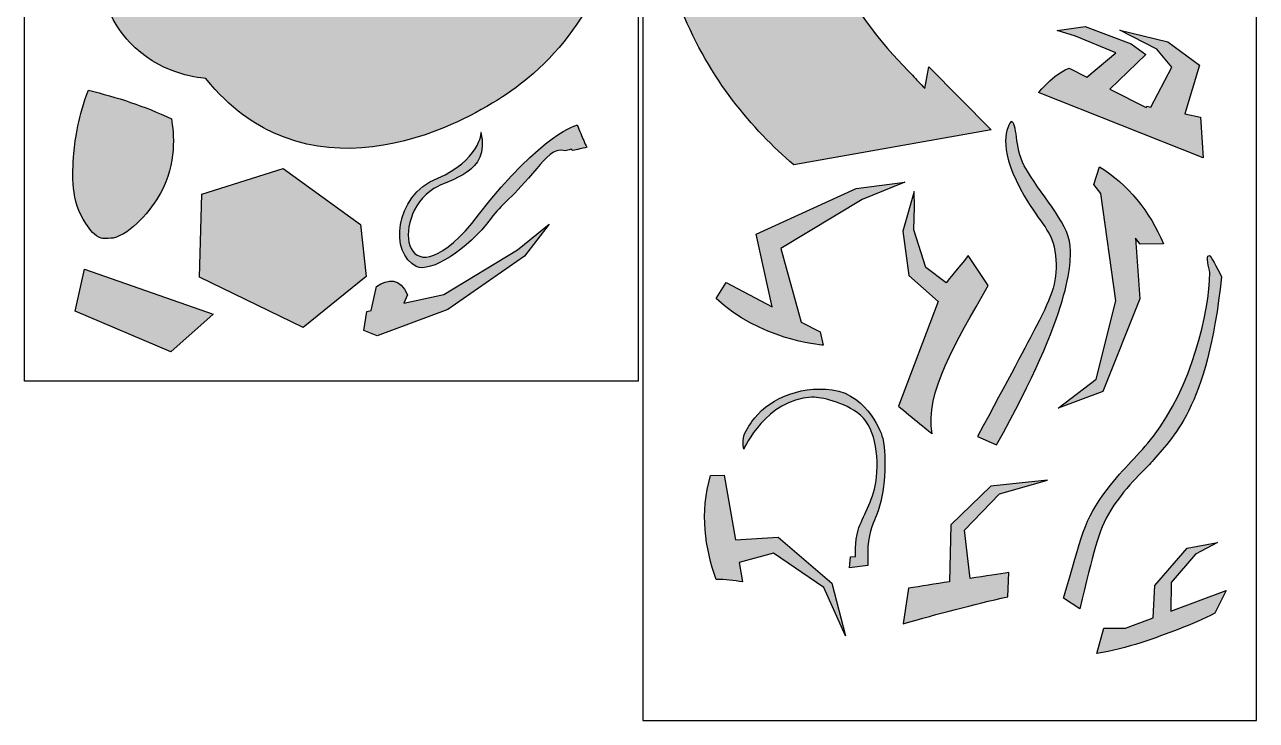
# Model space of a CAD drawing. Extents: x -33 to 44, y -91 to 85.
# Drawn here: x -32.7 to 43.6, y -2.6 to 40.5 of the extents above; entities that cross this region are included whole.
import ezdxf

# ---------------------------------------------------------------- set-up
doc = ezdxf.new("R2010")
doc.units = 0
doc.header["$MEASUREMENT"] = 0
for name, color, linetype in [('L1_BOTTOM_BODY02', 7, 'CONTINUOUS'), ('L1_BOTTOM_LEFTANT', 7, 'CONTINUOUS'), ('L1_BOTTOM_RIGHTANT', 7, 'CONTINUOUS'), ('L1_LEFT_LEG06', 7, 'CONTINUOUS'), ('L1_LEFT_LEG07', 7, 'CONTINUOUS'), ('L1_LEFT_LEG09', 7, 'CONTINUOUS'), ('L1_LEFT_LEG10', 7, 'CONTINUOUS'), ('L1_LEFT_LEG11', 7, 'CONTINUOUS'), ('L1_LEFT_LEG13', 7, 'CONTINUOUS'), ('L1_RIGHT_LEG01-LEG02', 7, 'CONTINUOUS'), ('L1_TOP_BODY01', 7, 'CONTINUOUS'), ('L1_TOP_LEFTANT', 7, 'CONTINUOUS'), ('L1_TOP_RIGHTANT', 7, 'CONTINUOUS'), ('L2_HEAD01', 7, 'CONTINUOUS'), ('L2_SCALE08', 7, 'CONTINUOUS'), ('L3_RIGHT_LEG05', 7, 'CONTINUOUS'), ('L3_SCALE17', 7, 'CONTINUOUS'), ('STOCK', 7, 'CONTINUOUS')]:
    doc.layers.add(name, color=color, linetype=linetype)

msp = doc.modelspace()

# ---------------------------------------------------------------- hatches: boundary and pattern name
at = {"layer": 'L1_BOTTOM_BODY02'}
h = msp.add_hatch(color=1, dxfattribs=at)
h.dxf.hatch_style = 2
edge = h.paths.add_edge_path()
edge.add_spline(control_points=[(8.059, 41.334), (9.743, 37.094), (12.429, 33.986), (14.972, 31.798), (14.972, 31.798), (27.193, 33.965), (27.193, 33.965), (27.193, 33.965), (23.334, 37.862), (23.334, 37.862), (23.334, 37.862), (23.101, 36.53), (23.101, 36.53), (22.834, 36.806), (22.574, 37.075), (22.321, 37.339), (20.87, 38.848), (18.696, 41.149), (17.074, 44.8), (15.8, 47.668), (13.908, 51.925), (15.754, 56.243), (15.87, 56.514), (18.438, 62.259), (24.021, 62.532), (28.139, 62.732), (32.145, 59.871), (33.667, 55.443), (35.705, 53.267), (37.908, 52.167), (39.146, 52.439), (39.146, 52.439), (39.146, 52.439), (39.146, 52.439), (39.147, 52.439), (39.148, 52.44), (39.148, 52.44), (39.148, 52.44), (39.148, 52.44), (39.147, 52.44), (39.317, 52.477), (39.469, 52.539), (39.6, 52.629), (40.846, 53.49), (40.334, 56.905), (38.731, 59.057), (37.643, 60.518), (36.622, 60.629), (34.559, 62.108), (31.631, 64.207), (30.993, 65.913), (29.542, 67.281), (27.547, 69.159), (24.494, 69.949), (21.458, 69.976), (18.854, 69.999), (16.262, 69.46), (14.36, 68.566), (8.539, 65.828), (5.995, 58.45), (6.162, 51.071), (6.238, 47.675), (6.889, 44.278), (8.059, 41.334)], knot_values=[0, 0, 0, 0, 1, 1, 1, 2, 2, 2, 3, 3, 3, 4, 4, 4, 5, 5, 5, 6, 6, 6, 7, 7, 7, 8, 8, 8, 9, 9, 9, 10, 10, 10, 11, 11, 11, 12, 12, 12, 13, 13, 13, 14, 14, 14, 15, 15, 15, 16, 16, 16, 17, 17, 17, 18, 18, 18, 19, 19, 19, 20, 20, 20, 21, 21, 21, 21], degree=3, periodic=1)
at = {"layer": 'L1_BOTTOM_LEFTANT'}
h = msp.add_hatch(color=1, dxfattribs=at)
h.dxf.hatch_style = 2
edge = h.paths.add_edge_path()
edge.add_spline(control_points=[(26.356, 14.965), (28.311, 18.592), (29.384, 20.631), (30.015, 21.832), (30.997, 23.701), (31.355, 24.727), (31.192, 26.17), (31.013, 27.755), (30.276, 28.084), (29.247, 29.875), (27.671, 32.618), (28.047, 33.943), (28.44, 34.486), (28.848, 34.413), (28.639, 32.87), (29.254, 31.739), (30.209, 29.981), (31.948, 28.319), (32.089, 26.777), (32.184, 25.734), (32.181, 22.778), (27.541, 14.458), (27.541, 14.458), (26.356, 14.965), (26.356, 14.965)], knot_values=[0, 0, 0, 0, 1, 1, 1, 2, 2, 2, 3, 3, 3, 4, 4, 4, 5, 5, 5, 6, 6, 6, 7, 7, 7, 8, 8, 8, 8], degree=3, periodic=1)
at = {"layer": 'L1_BOTTOM_RIGHTANT'}
h = msp.add_hatch(color=1, dxfattribs=at)
h.dxf.hatch_style = 2
edge = h.paths.add_edge_path()
edge.add_spline(control_points=[(32.683, 4.304), (33.545, 7.727), (33.78, 9.094), (34.612, 10.411), (35.649, 12.05), (36.844, 13.011), (37.169, 13.413), (38.362, 14.887), (40.606, 16.591), (41.463, 24.856), (41.187, 25.46), (40.783, 26.178), (40.715, 26.17), (40.414, 26.135), (40.734, 25.431), (40.734, 25.118), (40.733, 22.642), (39.577, 17.984), (37.246, 14.984), (36.331, 13.807), (35.466, 13.089), (34.384, 11.696), (32.874, 9.75), (32.85, 8.817), (31.672, 4.967), (31.672, 4.967), (32.683, 4.304), (32.683, 4.304)], knot_values=[0, 0, 0, 0, 1, 1, 1, 2, 2, 2, 3, 3, 3, 4, 4, 4, 5, 5, 5, 6, 6, 6, 7, 7, 7, 8, 8, 8, 9, 9, 9, 9], degree=3, periodic=1)
at = {"layer": 'L1_LEFT_LEG06'}
h = msp.add_hatch(color=1, dxfattribs=at)
h.dxf.hatch_style = 2
edge = h.paths.add_edge_path()
edge.add_spline(control_points=[(28.233, 5.041), (26.089, 4.567), (23.912, 3.987), (21.752, 3.375), (21.752, 3.375), (22.078, 5.573), (22.078, 5.573), (22.847, 5.695), (23.735, 5.835), (24.614, 5.973), (24.614, 5.973), (24.702, 9.502), (24.702, 9.502), (24.702, 9.502), (27.18, 11.884), (27.18, 11.884), (27.18, 11.884), (30.681, 12.262), (30.681, 12.262), (30.681, 12.262), (27.728, 11.425), (27.728, 11.425), (27.728, 11.425), (25.544, 9.171), (25.544, 9.171), (25.544, 9.171), (25.903, 6.174), (25.903, 6.174), (26.858, 6.322), (27.717, 6.454), (28.291, 6.538), (28.291, 6.538), (28.233, 5.041), (28.233, 5.041)], knot_values=[0, 0, 0, 0, 1, 1, 1, 2, 2, 2, 3, 3, 3, 4, 4, 4, 5, 5, 5, 6, 6, 6, 7, 7, 7, 8, 8, 8, 9, 9, 9, 10, 10, 10, 11, 11, 11, 11], degree=3, periodic=1)
at = {"layer": 'L1_LEFT_LEG07'}
h = msp.add_hatch(color=1, dxfattribs=at)
h.dxf.hatch_style = 2
edge = h.paths.add_edge_path()
edge.add_spline(control_points=[(27.008, 24.321), (25.011, 20.759), (23.083, 17.692), (23.55, 15.134), (23.55, 15.134), (22.214, 16.216), (21.465, 16.849), (21.465, 16.849), (23.93, 23.335), (23.93, 23.335), (23.93, 23.335), (22.102, 24.934), (22.102, 24.934), (22.102, 24.934), (21.731, 27.679), (21.731, 27.679), (21.731, 27.679), (22.43, 30.15), (22.43, 30.15), (22.43, 30.15), (22.461, 29.19), (22.461, 29.19), (22.461, 29.19), (22.412, 27.775), (22.412, 27.775), (22.412, 27.775), (23.157, 25.44), (23.157, 25.44), (23.157, 25.44), (24.407, 24.48), (24.407, 24.48), (24.595, 24.712), (25.121, 25.359), (25.784, 26.175), (25.784, 26.175), (27.008, 24.321), (27.008, 24.321)], knot_values=[0, 0, 0, 0, 1, 1, 1, 2, 2, 2, 3, 3, 3, 4, 4, 4, 5, 5, 5, 6, 6, 6, 7, 7, 7, 8, 8, 8, 9, 9, 9, 10, 10, 10, 11, 11, 11, 12, 12, 12, 12], degree=3, periodic=1)
at = {"layer": 'L1_LEFT_LEG09'}
h = msp.add_hatch(color=1, dxfattribs=at)
h.dxf.hatch_style = 2
edge = h.paths.add_edge_path()
edge.add_spline(control_points=[(38.815, 3.035), (39.617, 3.34), (40.359, 3.673), (41.044, 4.022), (41.044, 4.022), (41.759, 5.425), (41.759, 5.425), (41.759, 5.425), (38.335, 4.146), (38.335, 4.146), (38.335, 4.146), (38.359, 5.93), (38.359, 5.93), (38.359, 5.93), (39.848, 7.675), (39.848, 7.675), (39.848, 7.675), (41.222, 8.414), (41.222, 8.414), (41.222, 8.414), (39.347, 8.062), (39.347, 8.062), (39.347, 8.062), (37.333, 5.739), (37.333, 5.739), (37.333, 5.739), (37.235, 3.735), (37.235, 3.735), (37.235, 3.735), (35.516, 3.093), (35.516, 3.093), (35.516, 3.093), (34.169, 3.109), (34.169, 3.109), (34.169, 3.109), (33.75, 1.528), (33.75, 1.528), (35.652, 1.836), (37.399, 2.498), (38.815, 3.035)], knot_values=[0, 0, 0, 0, 1, 1, 1, 2, 2, 2, 3, 3, 3, 4, 4, 4, 5, 5, 5, 6, 6, 6, 7, 7, 7, 8, 8, 8, 9, 9, 9, 10, 10, 10, 11, 11, 11, 12, 12, 12, 13, 13, 13, 13], degree=3, periodic=1)
at = {"layer": 'L1_LEFT_LEG10'}
h = msp.add_hatch(color=1, dxfattribs=at)
h.dxf.hatch_style = 2
edge = h.paths.add_edge_path()
edge.add_spline(control_points=[(16.609, 21.447), (16.609, 21.447), (15.444, 22.058), (15.444, 22.058), (15.444, 22.058), (14.179, 26.612), (14.179, 26.612), (14.179, 26.612), (19.204, 29.649), (19.204, 29.649), (19.204, 29.649), (21.856, 30.728), (21.856, 30.728), (21.856, 30.728), (18.851, 30.32), (18.851, 30.32), (18.851, 30.32), (12.648, 27.506), (12.648, 27.506), (12.648, 27.506), (13.634, 23.008), (13.634, 23.008), (13.634, 23.008), (10.79, 24.5), (10.79, 24.5), (10.79, 24.5), (10.162, 23.521), (10.162, 23.521), (12.812, 20.996), (16.562, 20.638), (16.788, 20.62), (16.788, 20.62), (16.609, 21.447), (16.609, 21.447)], knot_values=[0, 0, 0, 0, 1, 1, 1, 2, 2, 2, 3, 3, 3, 4, 4, 4, 5, 5, 5, 6, 6, 6, 7, 7, 7, 8, 8, 8, 9, 9, 9, 10, 10, 10, 11, 11, 11, 11], degree=3, periodic=1)
at = {"layer": 'L1_LEFT_LEG11'}
h = msp.add_hatch(color=1, dxfattribs=at)
h.dxf.hatch_style = 2
edge = h.paths.add_edge_path()
edge.add_spline(control_points=[(10.169, 6.119), (10.729, 6.109), (11.279, 6.057), (11.813, 5.959), (11.813, 5.959), (11.605, 7.161), (11.605, 7.161), (11.605, 7.161), (13.722, 7.736), (13.722, 7.736), (13.722, 7.736), (16.834, 5.61), (16.834, 5.61), (16.834, 5.61), (18.187, 2.623), (18.187, 2.623), (18.187, 2.623), (17.334, 5.887), (17.334, 5.887), (17.334, 5.887), (14.007, 8.741), (14.007, 8.741), (14.007, 8.741), (11.362, 8.563), (11.362, 8.563), (11.362, 8.563), (10.667, 12.571), (10.667, 12.571), (10.667, 12.571), (9.821, 12.558), (9.821, 12.558), (9.16, 10.235), (9.482, 8.056), (10.169, 6.119)], knot_values=[0, 0, 0, 0, 1, 1, 1, 2, 2, 2, 3, 3, 3, 4, 4, 4, 5, 5, 5, 6, 6, 6, 7, 7, 7, 8, 8, 8, 9, 9, 9, 10, 10, 10, 11, 11, 11, 11], degree=3, periodic=1)
at = {"layer": 'L1_LEFT_LEG13'}
h = msp.add_hatch(color=1, dxfattribs=at)
h.dxf.hatch_style = 2
edge = h.paths.add_edge_path()
edge.add_spline(control_points=[(33.985, 30.016), (33.985, 30.016), (34.919, 23.381), (34.919, 23.381), (34.919, 23.381), (33.697, 18.521), (33.697, 18.521), (33.697, 18.521), (31.35, 16.73), (31.35, 16.73), (31.35, 16.73), (34.117, 17.759), (34.117, 17.759), (34.117, 17.759), (36.416, 23.497), (36.416, 23.497), (36.416, 23.497), (36.138, 27.253), (36.138, 27.253), (36.138, 27.253), (36.433, 26.876), (36.433, 26.876), (36.433, 26.876), (37.867, 26.898), (37.867, 26.898), (37.04, 28.921), (35.645, 30.598), (33.912, 31.672), (33.912, 31.672), (33.553, 30.57), (33.553, 30.57), (33.553, 30.57), (33.985, 30.016), (33.985, 30.016)], knot_values=[0, 0, 0, 0, 1, 1, 1, 2, 2, 2, 3, 3, 3, 4, 4, 4, 5, 5, 5, 6, 6, 6, 7, 7, 7, 8, 8, 8, 9, 9, 9, 10, 10, 10, 11, 11, 11, 11], degree=3, periodic=1)
at = {"layer": 'L1_RIGHT_LEG01-LEG02'}
h = msp.add_hatch(color=1, dxfattribs=at)
h.dxf.hatch_style = 2
edge = h.paths.add_edge_path()
edge.add_spline(control_points=[(32.042, 37.771), (31.4, 37.682), (30.129, 36.268), (30.129, 36.268), (30.129, 36.268), (40.327, 32.227), (40.327, 32.227), (40.327, 32.227), (40.167, 34.751), (40.167, 34.751), (40.167, 34.751), (39.198, 34.948), (39.198, 34.948), (39.198, 34.948), (40.1, 37.956), (40.1, 37.956), (40.1, 37.956), (38.151, 39.412), (38.151, 39.412), (38.151, 39.412), (35.16, 40.134), (35.16, 40.134), (35.16, 40.134), (37.452, 38.955), (37.452, 38.955), (37.452, 38.955), (38.393, 37.838), (38.393, 37.838), (38.393, 37.838), (37.098, 35.373), (37.098, 35.373), (37.098, 35.373), (36.848, 35.424), (36.848, 35.424), (36.848, 35.424), (36.791, 35.334), (36.791, 35.334), (36.791, 35.334), (34.551, 36.483), (34.551, 36.483), (34.551, 36.483), (36.779, 38.62), (36.779, 38.62), (36.779, 38.62), (35.872, 39.286), (35.872, 39.286), (35.872, 39.286), (33.018, 40.36), (33.018, 40.36), (33.018, 40.36), (31.286, 40.12), (31.286, 40.12), (31.286, 40.12), (32.415, 39.757), (32.415, 39.757), (32.415, 39.757), (34.928, 38.722), (34.928, 38.722), (34.928, 38.722), (33.12, 37.217), (33.12, 37.217), (33.12, 37.217), (32.042, 37.771), (32.042, 37.771)], knot_values=[0, 0, 0, 0, 1, 1, 1, 2, 2, 2, 3, 3, 3, 4, 4, 4, 5, 5, 5, 6, 6, 6, 7, 7, 7, 8, 8, 8, 9, 9, 9, 10, 10, 10, 11, 11, 11, 12, 12, 12, 13, 13, 13, 14, 14, 14, 15, 15, 15, 16, 16, 16, 17, 17, 17, 18, 18, 18, 19, 19, 19, 20, 20, 20, 21, 21, 21, 21], degree=3, periodic=1)
at = {"layer": 'L1_TOP_BODY01'}
h = msp.add_hatch(color=1, dxfattribs=at)
h.dxf.hatch_style = 2
edge = h.paths.add_edge_path()
edge.add_spline(control_points=[(-26.152, 39.388), (-24.356, 37.474), (-22.058, 37.199), (-21.434, 37.144), (-19.91, 35.218), (-18.295, 34.255), (-17.195, 33.754), (-13.659, 32.145), (-9.797, 32.811), (-6.644, 34.112), (-4.484, 35.003), (-2.658, 36.192), (-1.496, 37.151), (0.384, 38.702), (1.841, 40.663), (2.913, 42.861), (2.913, 42.861), (2.325, 42.667), (2.325, 42.667), (2.325, 42.667), (2.325, 42.667), (2.324, 42.667), (2.632, 43.39), (4.734, 60.777), (1.63, 64.311), (1.63, 64.311), (3.338, 64.07), (4.305, 63.912), (4.305, 63.912), (-1.588, 70.964), (-1.588, 70.964), (-1.588, 70.964), (-1.81, 70.936), (-1.81, 70.936), (-1.81, 70.936), (-1.783, 70.979), (-1.783, 70.979), (-1.783, 70.979), (-6.437, 75.198), (-6.437, 75.198), (-6.437, 75.198), (-6.62, 75.596), (-6.62, 75.596), (-6.62, 75.596), (-12.35, 77.995), (-12.35, 77.995), (-12.35, 77.995), (-12.708, 77.89), (-12.708, 77.89), (-12.708, 77.89), (-12.857, 78.072), (-12.857, 78.072), (-12.857, 78.072), (-18.025, 79.562), (-18.025, 79.562), (-18.025, 79.562), (-18.05, 79.554), (-18.05, 79.554), (-18.05, 79.554), (-18.087, 79.655), (-18.087, 79.655), (-18.087, 79.655), (-20.722, 80.588), (-20.722, 80.588), (-20.722, 80.588), (-20.722, 80.588), (-20.722, 80.588), (-20.722, 80.588), (-31.099, 73.794), (-31.099, 73.794), (-28.202, 72.879), (-25.707, 72.605), (-24.345, 72.508), (-21.249, 72.17), (-15.585, 71.063), (-10.347, 66.852), (-7.43, 64.507), (-1.944, 60.096), (-2.306, 53.721), (-2.494, 50.395), (-4.313, 45.961), (-8.297, 44.155), (-8.297, 44.155), (-11.301, 43.814), (-11.301, 43.814), (-11.301, 43.814), (-11.269, 43.641), (-11.269, 43.641), (-11.269, 43.641), (-14.684, 45.043), (-14.684, 45.043), (-14.684, 45.043), (-15.002, 42.534), (-15.002, 42.534), (-15.002, 42.534), (-24.254, 48.427), (-24.254, 48.427), (-24.254, 48.427), (-22.74, 49.575), (-22.092, 49.541), (-22.092, 49.541), (-22.108, 49.554), (-22.108, 49.554), (-22.08, 49.57), (-22.051, 49.584), (-22.023, 49.6), (-22.677, 51.194), (-23.479, 52.338), (-24.065, 53.062), (-24.917, 54.114), (-25.932, 55.334), (-27.571, 55.708), (-28.063, 55.821), (-28.485, 55.917), (-28.901, 55.709), (-29.548, 55.386), (-29.823, 54.499), (-29.879, 53.52), (-30.084, 52.822), (-30.225, 51.988), (-30.166, 51.036), (-29.995, 48.279), (-28.299, 46.569), (-27.89, 46.177), (-27.95, 45.911), (-28.475, 43.419), (-27.28, 41.012), (-27.004, 40.457), (-26.637, 39.906), (-26.152, 39.388)], knot_values=[0, 0, 0, 0, 1, 1, 1, 2, 2, 2, 3, 3, 3, 4, 4, 4, 5, 5, 5, 6, 6, 6, 7, 7, 7, 8, 8, 8, 9, 9, 9, 10, 10, 10, 11, 11, 11, 12, 12, 12, 13, 13, 13, 14, 14, 14, 15, 15, 15, 16, 16, 16, 17, 17, 17, 18, 18, 18, 19, 19, 19, 20, 20, 20, 21, 21, 21, 22, 22, 22, 23, 23, 23, 24, 24, 24, 25, 25, 25, 26, 26, 26, 27, 27, 27, 28, 28, 28, 29, 29, 29, 30, 30, 30, 31, 31, 31, 32, 32, 32, 33, 33, 33, 34, 34, 34, 35, 35, 35, 36, 36, 36, 37, 37, 37, 38, 38, 38, 39, 39, 39, 40, 40, 40, 41, 41, 41, 42, 42, 42, 43, 43, 43, 43], degree=3, periodic=1)
at = {"layer": 'L1_TOP_LEFTANT'}
h = msp.add_hatch(color=1, dxfattribs=at)
h.dxf.hatch_style = 2
edge = h.paths.add_edge_path()
edge.add_spline(control_points=[(19.567, 6.981), (19.567, 6.981), (19.544, 7.731), (19.571, 8.144), (19.635, 9.122), (19.971, 9.782), (20.094, 10.093), (20.657, 11.504), (20.734, 13.557), (20.489, 14.86), (20.461, 15.015), (19.642, 17.542), (17.364, 17.857), (15.217, 18.153), (13.257, 17.163), (12.388, 15.893), (12.127, 15.513), (11.85, 15.124), (11.839, 14.717), (11.833, 14.508), (11.844, 14.325), (11.875, 14.175), (11.933, 14.295), (13.28, 17.255), (16.07, 17.404), (16.458, 17.425), (17.794, 17.227), (18.925, 16.441), (20.001, 15.693), (20.305, 13.86), (20.052, 12.127), (19.886, 10.984), (19.205, 9.98), (18.967, 9.177), (18.753, 8.455), (18.799, 7.53), (18.799, 7.53), (18.799, 7.53), (18.481, 7.511), (18.481, 7.511), (18.481, 7.511), (18.437, 6.839), (18.437, 6.839), (18.437, 6.839), (19.567, 6.981), (19.567, 6.981)], knot_values=[0, 0, 0, 0, 1, 1, 1, 2, 2, 2, 3, 3, 3, 4, 4, 4, 5, 5, 5, 6, 6, 6, 7, 7, 7, 8, 8, 8, 9, 9, 9, 10, 10, 10, 11, 11, 11, 12, 12, 12, 13, 13, 13, 14, 14, 14, 15, 15, 15, 15], degree=3, periodic=1)
at = {"layer": 'L1_TOP_RIGHTANT'}
h = msp.add_hatch(color=1, dxfattribs=at)
h.dxf.hatch_style = 2
edge = h.paths.add_edge_path()
edge.add_spline(control_points=[(1.574, 34.266), (1.574, 34.266), (-0.564, 33.817), (-4.541, 28.689), (-9.137, 22.763), (-10.162, 28.522), (-7.302, 30.327), (-6.323, 30.944), (-3.812, 31.246), (-4.405, 33.806), (-4.299, 33.827), (-4.572, 32.002), (-7.062, 30.977), (-9.843, 29.832), (-10.016, 26.274), (-8.403, 25.497), (-7.536, 25.08), (-5.225, 26.514), (-3.764, 28.484), (-3.174, 29.279), (-2.375, 29.848), (-0.929, 31.569), (-0.386, 32.216), (0.164, 32.85), (0.728, 32.68), (0.988, 32.602), (1.186, 32.892), (1.283, 32.671), (1.575, 32.74), (1.867, 32.81), (2.159, 32.879), (2.032, 33.147), (1.908, 33.429), (1.786, 33.724), (1.711, 33.908), (1.64, 34.089), (1.574, 34.266)], knot_values=[0, 0, 0, 0, 1, 1, 1, 2, 2, 2, 3, 3, 3, 4, 4, 4, 5, 5, 5, 6, 6, 6, 7, 7, 7, 8, 8, 8, 9, 9, 9, 10, 10, 10, 11, 11, 11, 12, 12, 12, 12], degree=3, periodic=1)
at = {"layer": 'L2_HEAD01'}
h = msp.add_hatch(color=7, dxfattribs=at)
h.dxf.hatch_style = 2
edge = h.paths.add_edge_path()
edge.add_spline(control_points=[(-28.872, 28.166), (-28.592, 27.747), (-28.351, 27.386), (-27.907, 27.251), (-27.863, 27.24), (-27.819, 27.232), (-27.774, 27.226), (-27.573, 27.239), (-27.372, 27.245), (-27.17, 27.25), (-26.053, 27.533), (-24.837, 28.958), (-24.236, 30.048), (-23.226, 31.883), (-23.41, 33.761), (-23.567, 34.652), (-25.219, 35.423), (-26.94, 35.985), (-28.706, 36.416), (-29.327, 34.809), (-29.53, 33.427), (-29.601, 32.498), (-29.704, 31.148), (-29.805, 29.564), (-28.872, 28.166)], knot_values=[0, 0, 0, 0, 1, 1, 1, 2, 2, 2, 3, 3, 3, 4, 4, 4, 5, 5, 5, 6, 6, 6, 7, 7, 7, 8, 8, 8, 8], degree=3, periodic=1)
at = {"layer": 'L2_SCALE08'}
h = msp.add_hatch(color=7, dxfattribs=at)
h.dxf.hatch_style = 2
h.paths.add_polyline_path([(-23.599, 20.22), (-29.515, 22.727), (-28.951, 25.338), (-20.968, 22.55)])
at = {"layer": 'L3_RIGHT_LEG05'}
h = msp.add_hatch(color=7, dxfattribs=at)
h.dxf.hatch_style = 2
edge = h.paths.add_edge_path()
edge.add_spline(control_points=[(-6.695, 23.761), (-6.695, 23.761), (-9.167, 23.219), (-9.167, 23.219), (-9.167, 23.219), (-8.936, 23.741), (-8.936, 23.741), (-9.419, 24.813), (-10.126, 24.739), (-10.868, 24.265), (-10.868, 24.265), (-11.186, 22.777), (-11.186, 22.777), (-11.186, 22.777), (-11.457, 22.718), (-11.457, 22.718), (-11.457, 22.718), (-11.645, 21.53), (-11.645, 21.53), (-11.645, 21.53), (-10.822, 21.206), (-10.822, 21.206), (-10.822, 21.206), (-6.442, 22.837), (-6.442, 22.837), (-6.442, 22.837), (-1.692, 26.127), (-1.692, 26.127), (-1.692, 26.127), (-0.161, 28.121), (-0.161, 28.121), (-0.161, 28.121), (-2.137, 26.525), (-2.137, 26.525), (-2.137, 26.525), (-6.695, 23.761), (-6.695, 23.761)], knot_values=[0, 0, 0, 0, 1, 1, 1, 2, 2, 2, 3, 3, 3, 4, 4, 4, 5, 5, 5, 6, 6, 6, 7, 7, 7, 8, 8, 8, 9, 9, 9, 10, 10, 10, 11, 11, 11, 12, 12, 12, 12], degree=3, periodic=1)
at = {"layer": 'L3_SCALE17'}
h = msp.add_hatch(color=7, dxfattribs=at)
h.dxf.hatch_style = 2
h.paths.add_polyline_path([(-21.817, 24.843), (-21.685, 29.982), (-16.633, 31.564), (-11.845, 28.093), (-11.494, 24.887), (-15.403, 21.724)])

# ---------------------------------------------------------------- linework, layer by layer
at = {"layer": 'L1_BOTTOM_BODY02'}
msp.add_open_spline([(8.059, 41.334), (9.743, 37.094), (12.429, 33.986), (14.972, 31.798), (14.972, 31.798), (27.193, 33.965), (27.193, 33.965), (27.193, 33.965), (23.334, 37.862), (23.334, 37.862), (23.334, 37.862), (23.101, 36.53), (23.101, 36.53), (22.834, 36.806), (22.574, 37.075), (22.321, 37.339), (20.87, 38.848), (18.696, 41.149), (17.074, 44.8), (15.8, 47.668), (13.908, 51.925), (15.754, 56.243), (15.87, 56.514), (18.438, 62.259), (24.021, 62.532), (28.139, 62.732), (32.145, 59.871), (33.667, 55.443), (35.705, 53.267), (37.908, 52.167), (39.146, 52.439), (39.146, 52.439), (39.146, 52.439), (39.146, 52.439), (39.147, 52.439), (39.148, 52.44), (39.148, 52.44), (39.148, 52.44), (39.148, 52.44), (39.147, 52.44), (39.317, 52.477), (39.469, 52.539), (39.6, 52.629), (40.846, 53.49), (40.334, 56.905), (38.731, 59.057), (37.643, 60.518), (36.622, 60.629), (34.559, 62.108), (31.631, 64.207), (30.993, 65.913), (29.542, 67.281), (27.547, 69.159), (24.494, 69.949), (21.458, 69.976), (18.854, 69.999), (16.262, 69.46), (14.36, 68.566), (8.539, 65.828), (5.995, 58.45), (6.162, 51.071), (6.238, 47.675), (6.889, 44.278), (8.059, 41.334)], degree=3, knots=[0, 0, 0, 0, 1, 1, 1, 2, 2, 2, 3, 3, 3, 4, 4, 4, 5, 5, 5, 6, 6, 6, 7, 7, 7, 8, 8, 8, 9, 9, 9, 10, 10, 10, 11, 11, 11, 12, 12, 12, 13, 13, 13, 14, 14, 14, 15, 15, 15, 16, 16, 16, 17, 17, 17, 18, 18, 18, 19, 19, 19, 20, 20, 20, 21, 21, 21, 21], dxfattribs=at)
at = {"layer": 'L1_BOTTOM_LEFTANT', "color": 7}
msp.add_open_spline([(26.356, 14.965), (28.311, 18.592), (29.384, 20.631), (30.015, 21.832), (30.997, 23.701), (31.355, 24.727), (31.192, 26.17), (31.013, 27.755), (30.276, 28.084), (29.247, 29.875), (27.671, 32.618), (28.047, 33.943), (28.44, 34.486), (28.848, 34.413), (28.639, 32.87), (29.254, 31.739), (30.209, 29.981), (31.948, 28.319), (32.089, 26.777), (32.184, 25.734), (32.181, 22.778), (27.541, 14.458), (27.541, 14.458), (26.356, 14.965), (26.356, 14.965)], degree=3, knots=[0, 0, 0, 0, 1, 1, 1, 2, 2, 2, 3, 3, 3, 4, 4, 4, 5, 5, 5, 6, 6, 6, 7, 7, 7, 8, 8, 8, 8], dxfattribs=at)
at = {"layer": 'L1_BOTTOM_RIGHTANT', "color": 7}
msp.add_open_spline([(32.683, 4.304), (33.545, 7.727), (33.78, 9.094), (34.612, 10.411), (35.649, 12.05), (36.844, 13.011), (37.169, 13.413), (38.362, 14.887), (40.606, 16.591), (41.463, 24.856), (41.187, 25.46), (40.783, 26.178), (40.715, 26.17), (40.414, 26.135), (40.734, 25.431), (40.734, 25.118), (40.733, 22.642), (39.577, 17.984), (37.246, 14.984), (36.331, 13.807), (35.466, 13.089), (34.384, 11.696), (32.874, 9.75), (32.85, 8.817), (31.672, 4.967), (31.672, 4.967), (32.683, 4.304), (32.683, 4.304)], degree=3, knots=[0, 0, 0, 0, 1, 1, 1, 2, 2, 2, 3, 3, 3, 4, 4, 4, 5, 5, 5, 6, 6, 6, 7, 7, 7, 8, 8, 8, 9, 9, 9, 9], dxfattribs=at)
at = {"layer": 'L1_LEFT_LEG06', "color": 7}
msp.add_open_spline([(28.233, 5.041), (26.089, 4.567), (23.912, 3.987), (21.752, 3.375), (21.752, 3.375), (22.078, 5.573), (22.078, 5.573), (22.847, 5.695), (23.735, 5.835), (24.614, 5.973), (24.614, 5.973), (24.702, 9.502), (24.702, 9.502), (24.702, 9.502), (27.18, 11.884), (27.18, 11.884), (27.18, 11.884), (30.681, 12.262), (30.681, 12.262), (30.681, 12.262), (27.728, 11.425), (27.728, 11.425), (27.728, 11.425), (25.544, 9.171), (25.544, 9.171), (25.544, 9.171), (25.903, 6.174), (25.903, 6.174), (26.858, 6.322), (27.717, 6.454), (28.291, 6.538), (28.291, 6.538), (28.233, 5.041), (28.233, 5.041)], degree=3, knots=[0, 0, 0, 0, 1, 1, 1, 2, 2, 2, 3, 3, 3, 4, 4, 4, 5, 5, 5, 6, 6, 6, 7, 7, 7, 8, 8, 8, 9, 9, 9, 10, 10, 10, 11, 11, 11, 11], dxfattribs=at)
at = {"layer": 'L1_LEFT_LEG07', "color": 7}
msp.add_open_spline([(27.008, 24.321), (25.011, 20.759), (23.083, 17.692), (23.55, 15.134), (23.55, 15.134), (22.214, 16.216), (21.465, 16.849), (21.465, 16.849), (23.93, 23.335), (23.93, 23.335), (23.93, 23.335), (22.102, 24.934), (22.102, 24.934), (22.102, 24.934), (21.731, 27.679), (21.731, 27.679), (21.731, 27.679), (22.43, 30.15), (22.43, 30.15), (22.43, 30.15), (22.461, 29.19), (22.461, 29.19), (22.461, 29.19), (22.412, 27.775), (22.412, 27.775), (22.412, 27.775), (23.157, 25.44), (23.157, 25.44), (23.157, 25.44), (24.407, 24.48), (24.407, 24.48), (24.595, 24.712), (25.121, 25.359), (25.784, 26.175), (25.784, 26.175), (27.008, 24.321), (27.008, 24.321)], degree=3, knots=[0, 0, 0, 0, 1, 1, 1, 2, 2, 2, 3, 3, 3, 4, 4, 4, 5, 5, 5, 6, 6, 6, 7, 7, 7, 8, 8, 8, 9, 9, 9, 10, 10, 10, 11, 11, 11, 12, 12, 12, 12], dxfattribs=at)
at = {"layer": 'L1_LEFT_LEG09', "color": 7}
msp.add_open_spline([(38.815, 3.035), (39.617, 3.34), (40.359, 3.673), (41.044, 4.022), (41.044, 4.022), (41.759, 5.425), (41.759, 5.425), (41.759, 5.425), (38.335, 4.146), (38.335, 4.146), (38.335, 4.146), (38.359, 5.93), (38.359, 5.93), (38.359, 5.93), (39.848, 7.675), (39.848, 7.675), (39.848, 7.675), (41.222, 8.414), (41.222, 8.414), (41.222, 8.414), (39.347, 8.062), (39.347, 8.062), (39.347, 8.062), (37.333, 5.739), (37.333, 5.739), (37.333, 5.739), (37.235, 3.735), (37.235, 3.735), (37.235, 3.735), (35.516, 3.093), (35.516, 3.093), (35.516, 3.093), (34.169, 3.109), (34.169, 3.109), (34.169, 3.109), (33.75, 1.528), (33.75, 1.528), (35.652, 1.836), (37.399, 2.498), (38.815, 3.035)], degree=3, knots=[0, 0, 0, 0, 1, 1, 1, 2, 2, 2, 3, 3, 3, 4, 4, 4, 5, 5, 5, 6, 6, 6, 7, 7, 7, 8, 8, 8, 9, 9, 9, 10, 10, 10, 11, 11, 11, 12, 12, 12, 13, 13, 13, 13], dxfattribs=at)
at = {"layer": 'L1_LEFT_LEG10', "color": 7}
msp.add_open_spline([(16.609, 21.447), (16.609, 21.447), (15.444, 22.058), (15.444, 22.058), (15.444, 22.058), (14.179, 26.612), (14.179, 26.612), (14.179, 26.612), (19.204, 29.649), (19.204, 29.649), (19.204, 29.649), (21.856, 30.728), (21.856, 30.728), (21.856, 30.728), (18.851, 30.32), (18.851, 30.32), (18.851, 30.32), (12.648, 27.506), (12.648, 27.506), (12.648, 27.506), (13.634, 23.008), (13.634, 23.008), (13.634, 23.008), (10.79, 24.5), (10.79, 24.5), (10.79, 24.5), (10.162, 23.521), (10.162, 23.521), (12.812, 20.996), (16.562, 20.638), (16.788, 20.62), (16.788, 20.62), (16.609, 21.447), (16.609, 21.447)], degree=3, knots=[0, 0, 0, 0, 1, 1, 1, 2, 2, 2, 3, 3, 3, 4, 4, 4, 5, 5, 5, 6, 6, 6, 7, 7, 7, 8, 8, 8, 9, 9, 9, 10, 10, 10, 11, 11, 11, 11], dxfattribs=at)
at = {"layer": 'L1_LEFT_LEG11', "color": 7}
msp.add_open_spline([(10.169, 6.119), (10.729, 6.109), (11.279, 6.057), (11.813, 5.959), (11.813, 5.959), (11.605, 7.161), (11.605, 7.161), (11.605, 7.161), (13.722, 7.736), (13.722, 7.736), (13.722, 7.736), (16.834, 5.61), (16.834, 5.61), (16.834, 5.61), (18.187, 2.623), (18.187, 2.623), (18.187, 2.623), (17.334, 5.887), (17.334, 5.887), (17.334, 5.887), (14.007, 8.741), (14.007, 8.741), (14.007, 8.741), (11.362, 8.563), (11.362, 8.563), (11.362, 8.563), (10.667, 12.571), (10.667, 12.571), (10.667, 12.571), (9.821, 12.558), (9.821, 12.558), (9.16, 10.235), (9.482, 8.056), (10.169, 6.119)], degree=3, knots=[0, 0, 0, 0, 1, 1, 1, 2, 2, 2, 3, 3, 3, 4, 4, 4, 5, 5, 5, 6, 6, 6, 7, 7, 7, 8, 8, 8, 9, 9, 9, 10, 10, 10, 11, 11, 11, 11], dxfattribs=at)
at = {"layer": 'L1_LEFT_LEG13', "color": 7}
msp.add_open_spline([(33.985, 30.016), (33.985, 30.016), (34.919, 23.381), (34.919, 23.381), (34.919, 23.381), (33.697, 18.521), (33.697, 18.521), (33.697, 18.521), (31.35, 16.73), (31.35, 16.73), (31.35, 16.73), (34.117, 17.759), (34.117, 17.759), (34.117, 17.759), (36.416, 23.497), (36.416, 23.497), (36.416, 23.497), (36.138, 27.253), (36.138, 27.253), (36.138, 27.253), (36.433, 26.876), (36.433, 26.876), (36.433, 26.876), (37.867, 26.898), (37.867, 26.898), (37.04, 28.921), (35.645, 30.598), (33.912, 31.672), (33.912, 31.672), (33.553, 30.57), (33.553, 30.57), (33.553, 30.57), (33.985, 30.016), (33.985, 30.016)], degree=3, knots=[0, 0, 0, 0, 1, 1, 1, 2, 2, 2, 3, 3, 3, 4, 4, 4, 5, 5, 5, 6, 6, 6, 7, 7, 7, 8, 8, 8, 9, 9, 9, 10, 10, 10, 11, 11, 11, 11], dxfattribs=at)
at = {"layer": 'L1_RIGHT_LEG01-LEG02', "color": 7}
msp.add_open_spline([(32.042, 37.771), (31.4, 37.682), (30.129, 36.268), (30.129, 36.268), (30.129, 36.268), (40.327, 32.227), (40.327, 32.227), (40.327, 32.227), (40.167, 34.751), (40.167, 34.751), (40.167, 34.751), (39.198, 34.948), (39.198, 34.948), (39.198, 34.948), (40.1, 37.956), (40.1, 37.956), (40.1, 37.956), (38.151, 39.412), (38.151, 39.412), (38.151, 39.412), (35.16, 40.134), (35.16, 40.134), (35.16, 40.134), (37.452, 38.955), (37.452, 38.955), (37.452, 38.955), (38.393, 37.838), (38.393, 37.838), (38.393, 37.838), (37.098, 35.373), (37.098, 35.373), (37.098, 35.373), (36.848, 35.424), (36.848, 35.424), (36.848, 35.424), (36.791, 35.334), (36.791, 35.334), (36.791, 35.334), (34.551, 36.483), (34.551, 36.483), (34.551, 36.483), (36.779, 38.62), (36.779, 38.62), (36.779, 38.62), (35.872, 39.286), (35.872, 39.286), (35.872, 39.286), (33.018, 40.36), (33.018, 40.36), (33.018, 40.36), (31.286, 40.12), (31.286, 40.12), (31.286, 40.12), (32.415, 39.757), (32.415, 39.757), (32.415, 39.757), (34.928, 38.722), (34.928, 38.722), (34.928, 38.722), (33.12, 37.217), (33.12, 37.217), (33.12, 37.217), (32.042, 37.771), (32.042, 37.771)], degree=3, knots=[0, 0, 0, 0, 1, 1, 1, 2, 2, 2, 3, 3, 3, 4, 4, 4, 5, 5, 5, 6, 6, 6, 7, 7, 7, 8, 8, 8, 9, 9, 9, 10, 10, 10, 11, 11, 11, 12, 12, 12, 13, 13, 13, 14, 14, 14, 15, 15, 15, 16, 16, 16, 17, 17, 17, 18, 18, 18, 19, 19, 19, 20, 20, 20, 21, 21, 21, 21], dxfattribs=at)
at = {"layer": 'L1_TOP_BODY01'}
msp.add_open_spline([(-26.152, 39.388), (-24.356, 37.474), (-22.058, 37.199), (-21.434, 37.144), (-19.91, 35.218), (-18.295, 34.255), (-17.195, 33.754), (-13.659, 32.145), (-9.797, 32.811), (-6.644, 34.112), (-4.484, 35.003), (-2.658, 36.192), (-1.496, 37.151), (0.384, 38.702), (1.841, 40.663), (2.913, 42.861), (2.913, 42.861), (2.325, 42.667), (2.325, 42.667), (2.325, 42.667), (2.325, 42.667), (2.324, 42.667), (2.632, 43.39), (4.734, 60.777), (1.63, 64.311), (1.63, 64.311), (3.338, 64.07), (4.305, 63.912), (4.305, 63.912), (-1.588, 70.964), (-1.588, 70.964), (-1.588, 70.964), (-1.81, 70.936), (-1.81, 70.936), (-1.81, 70.936), (-1.783, 70.979), (-1.783, 70.979), (-1.783, 70.979), (-6.437, 75.198), (-6.437, 75.198), (-6.437, 75.198), (-6.62, 75.596), (-6.62, 75.596), (-6.62, 75.596), (-12.35, 77.995), (-12.35, 77.995), (-12.35, 77.995), (-12.708, 77.89), (-12.708, 77.89), (-12.708, 77.89), (-12.857, 78.072), (-12.857, 78.072), (-12.857, 78.072), (-18.025, 79.562), (-18.025, 79.562), (-18.025, 79.562), (-18.05, 79.554), (-18.05, 79.554), (-18.05, 79.554), (-18.087, 79.655), (-18.087, 79.655), (-18.087, 79.655), (-20.722, 80.588), (-20.722, 80.588), (-20.722, 80.588), (-20.722, 80.588), (-20.722, 80.588), (-20.722, 80.588), (-31.099, 73.794), (-31.099, 73.794), (-28.202, 72.879), (-25.707, 72.605), (-24.345, 72.508), (-21.249, 72.17), (-15.585, 71.063), (-10.347, 66.852), (-7.43, 64.507), (-1.944, 60.096), (-2.306, 53.721), (-2.494, 50.395), (-4.313, 45.961), (-8.297, 44.155), (-8.297, 44.155), (-11.301, 43.814), (-11.301, 43.814), (-11.301, 43.814), (-11.269, 43.641), (-11.269, 43.641), (-11.269, 43.641), (-14.684, 45.043), (-14.684, 45.043), (-14.684, 45.043), (-15.002, 42.534), (-15.002, 42.534), (-15.002, 42.534), (-24.254, 48.427), (-24.254, 48.427), (-24.254, 48.427), (-22.74, 49.575), (-22.092, 49.541), (-22.092, 49.541), (-22.108, 49.554), (-22.108, 49.554), (-22.08, 49.57), (-22.051, 49.584), (-22.023, 49.6), (-22.677, 51.194), (-23.479, 52.338), (-24.065, 53.062), (-24.917, 54.114), (-25.932, 55.334), (-27.571, 55.708), (-28.063, 55.821), (-28.485, 55.917), (-28.901, 55.709), (-29.548, 55.386), (-29.823, 54.499), (-29.879, 53.52), (-30.084, 52.822), (-30.225, 51.988), (-30.166, 51.036), (-29.995, 48.279), (-28.299, 46.569), (-27.89, 46.177), (-27.95, 45.911), (-28.475, 43.419), (-27.28, 41.012), (-27.004, 40.457), (-26.637, 39.906), (-26.152, 39.388)], degree=3, knots=[0, 0, 0, 0, 1, 1, 1, 2, 2, 2, 3, 3, 3, 4, 4, 4, 5, 5, 5, 6, 6, 6, 7, 7, 7, 8, 8, 8, 9, 9, 9, 10, 10, 10, 11, 11, 11, 12, 12, 12, 13, 13, 13, 14, 14, 14, 15, 15, 15, 16, 16, 16, 17, 17, 17, 18, 18, 18, 19, 19, 19, 20, 20, 20, 21, 21, 21, 22, 22, 22, 23, 23, 23, 24, 24, 24, 25, 25, 25, 26, 26, 26, 27, 27, 27, 28, 28, 28, 29, 29, 29, 30, 30, 30, 31, 31, 31, 32, 32, 32, 33, 33, 33, 34, 34, 34, 35, 35, 35, 36, 36, 36, 37, 37, 37, 38, 38, 38, 39, 39, 39, 40, 40, 40, 41, 41, 41, 42, 42, 42, 43, 43, 43, 43], dxfattribs=at)
at = {"layer": 'L1_TOP_LEFTANT', "color": 7}
msp.add_open_spline([(19.567, 6.981), (19.567, 6.981), (19.544, 7.731), (19.571, 8.144), (19.635, 9.122), (19.971, 9.782), (20.094, 10.093), (20.657, 11.504), (20.734, 13.557), (20.489, 14.86), (20.461, 15.015), (19.642, 17.542), (17.364, 17.857), (15.217, 18.153), (13.257, 17.163), (12.388, 15.893), (12.127, 15.513), (11.85, 15.124), (11.839, 14.717), (11.833, 14.508), (11.844, 14.325), (11.875, 14.175), (11.933, 14.295), (13.28, 17.255), (16.07, 17.404), (16.458, 17.425), (17.794, 17.227), (18.925, 16.441), (20.001, 15.693), (20.305, 13.86), (20.052, 12.127), (19.886, 10.984), (19.205, 9.98), (18.967, 9.177), (18.753, 8.455), (18.799, 7.53), (18.799, 7.53), (18.799, 7.53), (18.481, 7.511), (18.481, 7.511), (18.481, 7.511), (18.437, 6.839), (18.437, 6.839), (18.437, 6.839), (19.567, 6.981), (19.567, 6.981)], degree=3, knots=[0, 0, 0, 0, 1, 1, 1, 2, 2, 2, 3, 3, 3, 4, 4, 4, 5, 5, 5, 6, 6, 6, 7, 7, 7, 8, 8, 8, 9, 9, 9, 10, 10, 10, 11, 11, 11, 12, 12, 12, 13, 13, 13, 14, 14, 14, 15, 15, 15, 15], dxfattribs=at)
at = {"layer": 'L1_TOP_RIGHTANT', "color": 7}
msp.add_open_spline([(1.574, 34.266), (1.574, 34.266), (-0.564, 33.817), (-4.541, 28.689), (-9.137, 22.763), (-10.162, 28.522), (-7.302, 30.327), (-6.323, 30.944), (-3.812, 31.246), (-4.405, 33.806), (-4.299, 33.827), (-4.572, 32.002), (-7.062, 30.977), (-9.843, 29.832), (-10.016, 26.274), (-8.403, 25.497), (-7.536, 25.08), (-5.225, 26.514), (-3.764, 28.484), (-3.174, 29.279), (-2.375, 29.848), (-0.929, 31.569), (-0.386, 32.216), (0.164, 32.85), (0.728, 32.68), (0.988, 32.602), (1.186, 32.892), (1.283, 32.671), (1.575, 32.74), (1.867, 32.81), (2.159, 32.879), (2.032, 33.147), (1.908, 33.429), (1.786, 33.724), (1.711, 33.908), (1.64, 34.089), (1.574, 34.266)], degree=3, knots=[0, 0, 0, 0, 1, 1, 1, 2, 2, 2, 3, 3, 3, 4, 4, 4, 5, 5, 5, 6, 6, 6, 7, 7, 7, 8, 8, 8, 9, 9, 9, 10, 10, 10, 11, 11, 11, 12, 12, 12, 12], dxfattribs=at)
at = {"layer": 'L2_HEAD01'}
msp.add_open_spline([(-28.872, 28.166), (-28.592, 27.747), (-28.351, 27.386), (-27.907, 27.251), (-27.863, 27.24), (-27.819, 27.232), (-27.774, 27.226), (-27.573, 27.239), (-27.372, 27.245), (-27.17, 27.25), (-26.053, 27.533), (-24.837, 28.958), (-24.236, 30.048), (-23.226, 31.883), (-23.41, 33.761), (-23.567, 34.652), (-25.219, 35.423), (-26.94, 35.985), (-28.706, 36.416), (-29.327, 34.809), (-29.53, 33.427), (-29.601, 32.498), (-29.704, 31.148), (-29.805, 29.564), (-28.872, 28.166)], degree=3, knots=[0, 0, 0, 0, 1, 1, 1, 2, 2, 2, 3, 3, 3, 4, 4, 4, 5, 5, 5, 6, 6, 6, 7, 7, 7, 8, 8, 8, 8], dxfattribs=at)
at = {"layer": 'L2_SCALE08'}
msp.add_lwpolyline([(-23.599, 20.22), (-29.515, 22.727), (-28.951, 25.338), (-20.968, 22.55), (-23.599, 20.22)], dxfattribs=at)
at = {"layer": 'L3_RIGHT_LEG05'}
msp.add_open_spline([(-6.695, 23.761), (-6.695, 23.761), (-9.167, 23.219), (-9.167, 23.219), (-9.167, 23.219), (-8.936, 23.741), (-8.936, 23.741), (-9.419, 24.813), (-10.126, 24.739), (-10.868, 24.265), (-10.868, 24.265), (-11.186, 22.777), (-11.186, 22.777), (-11.186, 22.777), (-11.457, 22.718), (-11.457, 22.718), (-11.457, 22.718), (-11.645, 21.53), (-11.645, 21.53), (-11.645, 21.53), (-10.822, 21.206), (-10.822, 21.206), (-10.822, 21.206), (-6.442, 22.837), (-6.442, 22.837), (-6.442, 22.837), (-1.692, 26.127), (-1.692, 26.127), (-1.692, 26.127), (-0.161, 28.121), (-0.161, 28.121), (-0.161, 28.121), (-2.137, 26.525), (-2.137, 26.525), (-2.137, 26.525), (-6.695, 23.761), (-6.695, 23.761)], degree=3, knots=[0, 0, 0, 0, 1, 1, 1, 2, 2, 2, 3, 3, 3, 4, 4, 4, 5, 5, 5, 6, 6, 6, 7, 7, 7, 8, 8, 8, 9, 9, 9, 10, 10, 10, 11, 11, 11, 12, 12, 12, 12], dxfattribs=at)
at = {"layer": 'L3_SCALE17'}
msp.add_lwpolyline([(-21.817, 24.843), (-21.685, 29.982), (-16.633, 31.564), (-11.845, 28.093), (-11.494, 24.887), (-15.403, 21.724), (-21.817, 24.843)], dxfattribs=at)
at = {"layer": 'STOCK', "color": 7}
for points in [[(5.347, 18.403), (-32.653, 18.403), (-32.653, 85.403), (5.347, 85.403), (5.347, 18.403)], [(5.625, -2.611), (43.625, -2.611), (43.625, 85.389), (5.625, 85.389), (5.625, -2.611)]]:
    msp.add_lwpolyline(points, dxfattribs=at)

doc.saveas('drawing.dxf')
